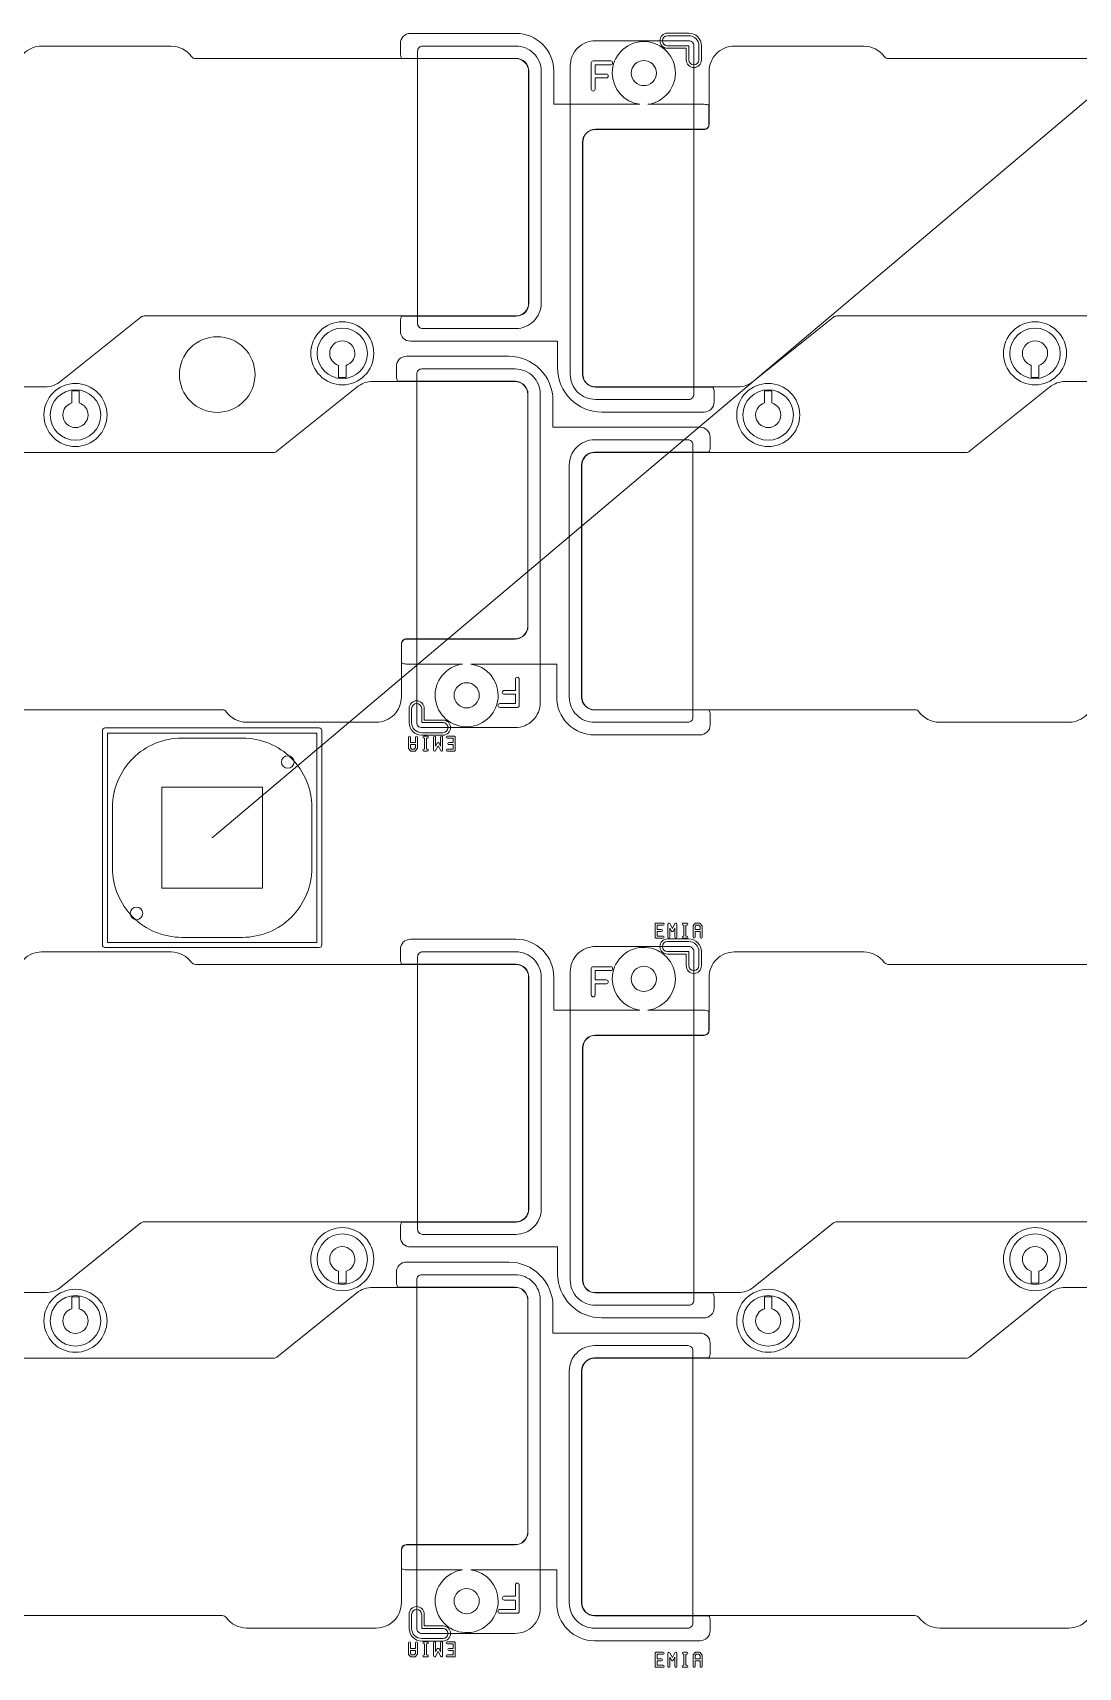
# Model space of a CAD drawing. Extents: x 2541 to 3941, y 2348 to 3338.
# Drawn here: x 2830.5 to 2872, y 2789.6 to 2854.4 of the extents above; entities that cross this region are included whole.
import ezdxf

# ---------------------------------------------------------------- set-up
doc = ezdxf.new("R2010")
doc.units = 0
doc.layers.get('0').update_dxf_attribs({"lineweight": 0})
doc.layers.add('EMI-T', color=6, linetype='Continuous', lineweight=0)
doc.layers.add('備註', color=1, linetype='Continuous', lineweight=0)

msp = doc.modelspace()

# ---------------------------------------------------------------- linework, layer by layer
for p, q in [((2846.10814, 2825.92094), (2846.03861, 2825.92094)), ((2835.64613, 2820.49044), (2835.64613, 2824.49044)), ((2835.64613, 2824.49044), (2839.64613, 2824.49044)), ((2839.64613, 2824.49044), (2839.64613, 2820.49044)), ((2839.64613, 2820.49044), (2835.64613, 2820.49044)), ((2856.3953, 2818.5117), (2856.32577, 2818.5117)), ((2846.10814, 2790.01094), (2846.03861, 2790.01094)), ((2856.3953, 2789.6017), (2856.32577, 2789.6017))]:
    msp.add_line(p, q)
at = {"linetype": 'Continuous'}
for points in [[(2845.1103, 2842.5746), (2845.1103, 2842.9746, -0.124386), (2845.15831, 2843.1646), (2849.6952, 2843.1646, 0.414365), (2850.20507, 2843.67473), (2850.20507, 2852.8746, 0.414366), (2849.6952, 2853.38473), (2845.15831, 2853.38473, -0.124392), (2845.1103, 2853.57473), (2845.1103, 2853.97473, -0.414218), (2845.5103, 2854.37473), (2849.6952, 2854.37473, -0.414364), (2851.19507, 2852.87409), (2851.19507, 2851.56473), (2854.6003, 2851.56473)], [(2853.51437, 2852.80391, -2.205962), (2854.92845, 2851.56473), (2857.15218, 2851.56473, -0.124388), (2857.34218, 2851.51672), (2857.34218, 2850.76473, -0.414224), (2857.15218, 2850.57473), (2852.8452, 2850.57473, 0.414218), (2852.33508, 2850.0646), (2852.33508, 2840.86472, 0.414217), (2852.8452, 2840.3546), (2857.50418, 2840.3546, -0.124388), (2857.55218, 2840.1646), (2857.55218, 2839.7646, -0.414218), (2857.15218, 2839.3646), (2853.09508, 2839.3646, -0.414215), (2851.34508, 2841.1146), (2851.34508, 2842.1746), (2845.5103, 2842.1746, -0.414218), (2845.1103, 2842.5746)], [(2844.95127, 2840.7746), (2844.95127, 2841.1746, -0.414218), (2845.35127, 2841.5746), (2849.40837, 2841.5746, -0.414215), (2851.15837, 2839.8246), (2851.15837, 2838.7646), (2856.99314, 2838.7646, -0.414218), (2857.39314, 2838.3646), (2857.39314, 2837.9646, -0.124388), (2857.34514, 2837.7746), (2852.80825, 2837.7746, 0.414365), (2852.29838, 2837.26447), (2852.29838, 2828.0646, 0.414366), (2852.80825, 2827.55446), (2857.34514, 2827.55446, -0.124388), (2857.39314, 2827.36446), (2857.39314, 2826.96446, -0.414218), (2856.99314, 2826.56446), (2852.80825, 2826.56446, -0.414364), (2851.30838, 2828.0651), (2851.30838, 2829.37447), (2847.90315, 2829.37447)], [(2848.98907, 2828.13528, -2.205962), (2847.575, 2829.37447), (2845.35127, 2829.37447, -0.124386), (2845.16127, 2829.42247), (2845.16127, 2830.17447, -0.414224), (2845.35127, 2830.36447), (2849.65824, 2830.36447, 0.414218), (2850.16837, 2830.87459), (2850.16837, 2840.07447, 0.414217), (2849.65824, 2840.5846), (2844.99927, 2840.5846, -0.124392), (2844.95127, 2840.7746)], [(2849.05075, 2827.6558, -1), (2849.05075, 2827.8058), (2849.67112, 2827.8058), (2849.67112, 2828.17732), (2849.2246, 2828.17732, -1), (2849.2246, 2828.32732), (2849.67112, 2828.32732), (2849.67112, 2828.77385, -1), (2849.82112, 2828.77385), (2849.82112, 2828.25232)], [(2849.82112, 2828.25232), (2849.82112, 2827.7308, -0.414241), (2849.74612, 2827.6558), (2849.05075, 2827.6558)], [(2845.42907, 2826.04704), (2845.42907, 2826.21922), (2845.42907, 2826.4775, -1), (2845.50907, 2826.4775), (2845.50907, 2826.25922), (2845.70722, 2826.25922), (2845.70722, 2826.4775, -1), (2845.78722, 2826.4775), (2845.78722, 2826.21922)], [(2845.78722, 2826.21922), (2845.78722, 2826.04704, -0.173189), (2845.77818, 2826.02172), (2845.70895, 2825.936, -0.228301), (2845.67768, 2825.92094), (2845.53861, 2825.92094, -0.228253), (2845.50734, 2825.936), (2845.43811, 2826.02172, -0.173127), (2845.42907, 2826.04704)], [(2846.03861, 2825.92094, -1), (2846.03861, 2826.00094), (2846.06814, 2826.00094), (2846.06814, 2826.4375), (2846.03861, 2826.4375, -1), (2846.03861, 2826.5175), (2846.10814, 2826.5175), (2846.17768, 2826.5175, -1), (2846.17768, 2826.4375), (2846.14814, 2826.4375), (2846.14814, 2826.00094), (2846.17768, 2826.00094, -1), (2846.17768, 2825.92094), (2846.10814, 2825.92094)], [(2846.42907, 2825.96129), (2846.42907, 2826.4775, -1), (2846.50907, 2826.4775), (2846.50907, 2826.1196)], [(2846.60814, 2826.13485), (2846.50429, 2825.94198, -0.782665), (2846.42907, 2825.96129)], [(2846.50907, 2826.1196), (2846.57292, 2826.23819, -0.597324), (2846.64336, 2826.23819), (2846.70722, 2826.1196)], [(2846.70722, 2826.1196), (2846.70722, 2826.4775, -1), (2846.78722, 2826.4775), (2846.78722, 2825.96129, -0.782664), (2846.712, 2825.94198), (2846.60814, 2826.13485)], [(2846.96907, 2825.92094, -1), (2846.96907, 2826.00094), (2847.20722, 2826.00094), (2847.20722, 2826.17922), (2847.03861, 2826.17922, -1), (2847.03861, 2826.25922), (2847.20722, 2826.25922), (2847.20722, 2826.4375), (2846.96907, 2826.4375, -1), (2846.96907, 2826.5175), (2847.24722, 2826.5175, -0.414265), (2847.28722, 2826.4775), (2847.28722, 2826.21922)], [(2847.28722, 2826.21922), (2847.28722, 2825.96094, -0.414265), (2847.24722, 2825.92094), (2846.96907, 2825.92094)], [(2855.71623, 2818.5517), (2855.71623, 2819.06791, -0.782664), (2855.79145, 2819.08722), (2855.8953, 2818.89435)], [(2855.79623, 2818.90959), (2855.79623, 2818.5517, -1), (2855.71623, 2818.5517)], [(2855.99438, 2818.90959), (2855.93052, 2818.79101, -0.597324), (2855.86008, 2818.79101), (2855.79623, 2818.90959)], [(2855.8953, 2818.89435), (2855.99916, 2819.08722, -0.782665), (2856.07438, 2819.06791), (2856.07438, 2818.5517, -1), (2855.99438, 2818.5517), (2855.99438, 2818.90959)], [(2856.32577, 2818.5117, -1), (2856.32577, 2818.5917), (2856.3553, 2818.5917), (2856.3553, 2819.02825), (2856.32577, 2819.02825, -1), (2856.32577, 2819.10825), (2856.3953, 2819.10825), (2856.46484, 2819.10825, -1), (2856.46484, 2819.02825), (2856.4353, 2819.02825), (2856.4353, 2818.5917), (2856.46484, 2818.5917, -1), (2856.46484, 2818.5117), (2856.3953, 2818.5117)], [(2856.71623, 2818.5517), (2856.71623, 2818.80997), (2856.71623, 2818.98216, -0.173189), (2856.72527, 2819.00748), (2856.7945, 2819.0932, -0.228301), (2856.82577, 2819.10825), (2856.96484, 2819.10825, -0.228253), (2856.99611, 2819.0932), (2857.06534, 2819.00748, -0.173127), (2857.07438, 2818.98216), (2857.07438, 2818.80997)], [(2845.1103, 2806.6646), (2845.1103, 2807.0646, -0.124386), (2845.15831, 2807.2546), (2849.6952, 2807.2546, 0.414365), (2850.20507, 2807.76473), (2850.20507, 2816.9646, 0.414366), (2849.6952, 2817.47473), (2845.15831, 2817.47473, -0.124392), (2845.1103, 2817.66473), (2845.1103, 2818.06473, -0.414218), (2845.5103, 2818.46473), (2849.6952, 2818.46473, -0.414364), (2851.19507, 2816.96409), (2851.19507, 2815.65473), (2854.6003, 2815.65473)], [(2857.07438, 2818.80997), (2857.07438, 2818.5517, -1), (2856.99438, 2818.5517), (2856.99438, 2818.76997), (2856.79623, 2818.76997), (2856.79623, 2818.5517, -1), (2856.71623, 2818.5517)], [(2853.51437, 2816.89391, -2.205962), (2854.92845, 2815.65473), (2857.15218, 2815.65473, -0.124388), (2857.34218, 2815.60672), (2857.34218, 2814.85473, -0.414224), (2857.15218, 2814.66473), (2852.8452, 2814.66473, 0.414218), (2852.33508, 2814.1546), (2852.33508, 2804.95472, 0.414217), (2852.8452, 2804.4446), (2857.50418, 2804.4446, -0.124388), (2857.55218, 2804.2546), (2857.55218, 2803.8546, -0.414218), (2857.15218, 2803.4546), (2853.09508, 2803.4546, -0.414215), (2851.34508, 2805.2046), (2851.34508, 2806.2646), (2845.5103, 2806.2646, -0.414218), (2845.1103, 2806.6646)], [(2844.95127, 2804.8646), (2844.95127, 2805.2646, -0.414218), (2845.35127, 2805.6646), (2849.40837, 2805.6646, -0.414215), (2851.15837, 2803.9146), (2851.15837, 2802.8546), (2856.99314, 2802.8546, -0.414218), (2857.39314, 2802.4546), (2857.39314, 2802.0546, -0.124388), (2857.34514, 2801.8646), (2852.80825, 2801.8646, 0.414365), (2852.29838, 2801.35447), (2852.29838, 2792.1546, 0.414366), (2852.80825, 2791.64446), (2857.34514, 2791.64446, -0.124388), (2857.39314, 2791.45446), (2857.39314, 2791.05446, -0.414218), (2856.99314, 2790.65446), (2852.80825, 2790.65446, -0.414364), (2851.30838, 2792.1551), (2851.30838, 2793.46447), (2847.90315, 2793.46447)], [(2848.98907, 2792.22528, -2.205962), (2847.575, 2793.46447), (2845.35127, 2793.46447, -0.124386), (2845.16127, 2793.51247), (2845.16127, 2794.26447, -0.414224), (2845.35127, 2794.45447), (2849.65824, 2794.45447, 0.414218), (2850.16837, 2794.96459), (2850.16837, 2804.16447, 0.414217), (2849.65824, 2804.6746), (2844.99927, 2804.6746, -0.124392), (2844.95127, 2804.8646)], [(2849.05075, 2791.7458, -1), (2849.05075, 2791.8958), (2849.67112, 2791.8958), (2849.67112, 2792.26732), (2849.2246, 2792.26732, -1), (2849.2246, 2792.41732), (2849.67112, 2792.41732), (2849.67112, 2792.86385, -1), (2849.82112, 2792.86385), (2849.82112, 2792.34232)], [(2849.82112, 2792.34232), (2849.82112, 2791.8208, -0.414241), (2849.74612, 2791.7458), (2849.05075, 2791.7458)], [(2845.42907, 2790.13704), (2845.42907, 2790.30922), (2845.42907, 2790.5675, -1), (2845.50907, 2790.5675), (2845.50907, 2790.34922), (2845.70722, 2790.34922), (2845.70722, 2790.5675, -1), (2845.78722, 2790.5675), (2845.78722, 2790.30922)], [(2846.03861, 2790.01094, -1), (2846.03861, 2790.09094), (2846.06814, 2790.09094), (2846.06814, 2790.5275), (2846.03861, 2790.5275, -1), (2846.03861, 2790.6075), (2846.10814, 2790.6075), (2846.17768, 2790.6075, -1), (2846.17768, 2790.5275), (2846.14814, 2790.5275), (2846.14814, 2790.09094), (2846.17768, 2790.09094, -1), (2846.17768, 2790.01094), (2846.10814, 2790.01094)], [(2846.42907, 2790.05129), (2846.42907, 2790.5675, -1), (2846.50907, 2790.5675), (2846.50907, 2790.2096)], [(2846.70722, 2790.2096), (2846.70722, 2790.5675, -1), (2846.78722, 2790.5675), (2846.78722, 2790.05129, -0.782664), (2846.712, 2790.03198), (2846.60814, 2790.22485)], [(2846.96907, 2790.01094, -1), (2846.96907, 2790.09094), (2847.20722, 2790.09094), (2847.20722, 2790.26922), (2847.03861, 2790.26922, -1), (2847.03861, 2790.34922), (2847.20722, 2790.34922), (2847.20722, 2790.5275), (2846.96907, 2790.5275, -1), (2846.96907, 2790.6075), (2847.24722, 2790.6075, -0.414265), (2847.28722, 2790.5675), (2847.28722, 2790.30922)], [(2845.78722, 2790.30922), (2845.78722, 2790.13704, -0.173189), (2845.77818, 2790.11172), (2845.70895, 2790.026, -0.228301), (2845.67768, 2790.01094), (2845.53861, 2790.01094, -0.228253), (2845.50734, 2790.026), (2845.43811, 2790.11172, -0.173127), (2845.42907, 2790.13704)], [(2846.60814, 2790.22485), (2846.50429, 2790.03198, -0.782665), (2846.42907, 2790.05129)], [(2846.50907, 2790.2096), (2846.57292, 2790.32819, -0.597324), (2846.64336, 2790.32819), (2846.70722, 2790.2096)], [(2847.28722, 2790.30922), (2847.28722, 2790.05094, -0.414265), (2847.24722, 2790.01094), (2846.96907, 2790.01094)], [(2855.71623, 2789.6417), (2855.71623, 2790.15791, -0.782664), (2855.79145, 2790.17722), (2855.8953, 2789.98435)], [(2855.79623, 2789.99959), (2855.79623, 2789.6417, -1), (2855.71623, 2789.6417)], [(2855.99438, 2789.99959), (2855.93052, 2789.88101, -0.597324), (2855.86008, 2789.88101), (2855.79623, 2789.99959)], [(2855.8953, 2789.98435), (2855.99916, 2790.17722, -0.782665), (2856.07438, 2790.15791), (2856.07438, 2789.6417, -1), (2855.99438, 2789.6417), (2855.99438, 2789.99959)], [(2856.32577, 2789.6017, -1), (2856.32577, 2789.6817), (2856.3553, 2789.6817), (2856.3553, 2790.11825), (2856.32577, 2790.11825, -1), (2856.32577, 2790.19825), (2856.3953, 2790.19825), (2856.46484, 2790.19825, -1), (2856.46484, 2790.11825), (2856.4353, 2790.11825), (2856.4353, 2789.6817), (2856.46484, 2789.6817, -1), (2856.46484, 2789.6017), (2856.3953, 2789.6017)], [(2856.71623, 2789.6417), (2856.71623, 2789.89997), (2856.71623, 2790.07216, -0.173189), (2856.72527, 2790.09748), (2856.7945, 2790.1832, -0.228301), (2856.82577, 2790.19825), (2856.96484, 2790.19825, -0.228253), (2856.99611, 2790.1832), (2857.06534, 2790.09748, -0.173127), (2857.07438, 2790.07216), (2857.07438, 2789.89997)], [(2857.07438, 2789.89997), (2857.07438, 2789.6417, -1), (2856.99438, 2789.6417), (2856.99438, 2789.85997), (2856.79623, 2789.85997), (2856.79623, 2789.6417, -1), (2856.71623, 2789.6417)]]:
    msp.add_lwpolyline(points, format="xyb", dxfattribs=at)
for points in [[(2855.70244, 2853.78531, -1), (2855.70244, 2854.38531), (2856.54715, 2854.38531, -0.414217), (2857.04715, 2853.88531), (2857.04715, 2853.32231, -1), (2856.44715, 2853.32231), (2856.44715, 2853.78531)], [(2855.70244, 2853.88531), (2856.54715, 2853.88531), (2856.54715, 2853.33124, 1), (2856.94715, 2853.33124), (2856.94715, 2853.88531, 0.414218), (2856.54715, 2854.28531), (2855.70244, 2854.28531, 1)], [(2824.87508, 2840.86472), (2824.87508, 2850.0646, -0.414219), (2825.3752, 2850.56473), (2829.68218, 2850.56473, 0.414223), (2829.88218, 2850.76473), (2829.88218, 2852.86952, -0.414215), (2830.88218, 2853.86952), (2836.01907, 2853.86952, -0.24029), (2836.82871, 2853.45692, 0.240069), (2836.99015, 2853.37473), (2849.6952, 2853.37473, -0.414366), (2850.19507, 2852.8746), (2850.19507, 2843.67472, -0.414365), (2849.6952, 2843.1746), (2834.94567, 2843.1746, 0.170771), (2834.82046, 2843.13056), (2831.64951, 2840.58481, -0.170765), (2831.02341, 2840.3646), (2825.3752, 2840.3646, -0.414218)], [(2852.34508, 2840.86472), (2852.34508, 2850.0646, -0.414219), (2852.8452, 2850.56473), (2857.15218, 2850.56473, 0.414223), (2857.35218, 2850.76473), (2857.35218, 2852.86952, -0.414215), (2858.35218, 2853.86952), (2863.48907, 2853.86952, -0.24029), (2864.29871, 2853.45692, 0.240069), (2864.46015, 2853.37473), (2877.1652, 2853.37473, -0.414366), (2877.66507, 2852.8746), (2877.66507, 2843.67472, -0.414365), (2877.1652, 2843.1746), (2862.41567, 2843.1746, 0.170771), (2862.29046, 2843.13056), (2859.11951, 2840.58481, -0.170765), (2858.49341, 2840.3646), (2852.8452, 2840.3646, -0.414218)], [(2852.68233, 2852.16535), (2852.68233, 2852.68687), (2852.68233, 2853.2084, -0.414241), (2852.75733, 2853.2834), (2853.45269, 2853.2834, -1), (2853.45269, 2853.1334), (2852.83233, 2853.1334), (2852.83233, 2852.76187), (2853.27885, 2852.76187, -1), (2853.27885, 2852.61187), (2852.83233, 2852.61187), (2852.83233, 2852.16535, -1)], [(2854.26437, 2852.80391, 0.414217), (2854.76437, 2852.30391, 0.414217), (2855.26437, 2852.80391, 0.414217), (2854.76437, 2853.30391, 0.414217)], [(2841.55699, 2841.69071, -0.414215), (2842.80699, 2842.94071, -0.414215), (2844.05699, 2841.69071, -0.414215), (2842.80699, 2840.44071, -0.414215)], [(2869.02699, 2841.69071, -0.414215), (2870.27699, 2842.94071, -0.414215), (2871.52699, 2841.69071, -0.414215), (2870.27699, 2840.44071, -0.414215)], [(2836.3475, 2840.85063, -0.414215), (2837.8475, 2842.35063, -0.414215), (2839.3475, 2840.85063, -0.414215), (2837.8475, 2839.35063, -0.414215)], [(2842.30699, 2841.69071, 0.327542), (2842.65699, 2841.21374), (2842.65699, 2840.73957), (2842.95699, 2840.73957), (2842.95699, 2841.21374, 0.327544), (2843.30699, 2841.69071, 0.414217), (2842.80699, 2842.19071, 0.414217)], [(2869.77699, 2841.69071, 0.327542), (2870.12699, 2841.21374), (2870.12699, 2840.73957), (2870.42699, 2840.73957), (2870.42699, 2841.21374, 0.327544), (2870.77699, 2841.69071, 0.414217), (2870.27699, 2842.19071, 0.414217)], [(2824.83838, 2828.06459), (2824.83838, 2837.26447, -0.414365), (2825.33825, 2837.7646), (2840.08778, 2837.7646, 0.170771), (2840.21299, 2837.80863), (2843.38394, 2840.35438, -0.170765), (2844.01004, 2840.5746), (2849.65824, 2840.5746, -0.414218), (2850.15837, 2840.07447), (2850.15837, 2830.87459, -0.414219), (2849.65824, 2830.37447), (2845.35127, 2830.37447, 0.414223), (2845.15127, 2830.17447), (2845.15127, 2828.06967, -0.414215), (2844.15127, 2827.06967), (2839.01437, 2827.06967, -0.24029), (2838.20474, 2827.48227, 0.240069), (2838.0433, 2827.56446), (2825.33825, 2827.56446, -0.414366)], [(2830.97646, 2839.24848, -0.414215), (2832.22646, 2840.49848, -0.414215), (2833.47646, 2839.24848, -0.414215), (2832.22646, 2837.99848, -0.414215)], [(2852.30838, 2828.06459), (2852.30838, 2837.26447, -0.414365), (2852.80825, 2837.7646), (2867.55778, 2837.7646, 0.170771), (2867.68299, 2837.80863), (2870.85394, 2840.35438, -0.170765), (2871.48004, 2840.5746), (2877.12824, 2840.5746, -0.414218), (2877.62837, 2840.07447), (2877.62837, 2830.87459, -0.414219), (2877.12824, 2830.37447), (2872.82127, 2830.37447, 0.414223), (2872.62127, 2830.17447), (2872.62127, 2828.06967, -0.414215), (2871.62127, 2827.06967), (2866.48437, 2827.06967, -0.24029), (2865.67474, 2827.48227, 0.240069), (2865.5133, 2827.56446), (2852.80825, 2827.56446, -0.414366)], [(2858.44646, 2839.24848, -0.414215), (2859.69646, 2840.49848, -0.414215), (2860.94646, 2839.24848, -0.414215), (2859.69646, 2837.99848, -0.414215)], [(2831.72646, 2839.24848, 0.414217), (2832.22646, 2838.74848, 0.414217), (2832.72646, 2839.24848, 0.327542), (2832.37646, 2839.72545), (2832.37646, 2840.19962), (2832.07646, 2840.19962), (2832.07646, 2839.72545, 0.327544)], [(2859.19646, 2839.24848, 0.414217), (2859.69646, 2838.74848, 0.414217), (2860.19646, 2839.24848, 0.327542), (2859.84646, 2839.72545), (2859.84646, 2840.19962), (2859.54646, 2840.19962), (2859.54646, 2839.72545, 0.327544)], [(2847.23907, 2828.13528, 0.414217), (2847.73907, 2827.63528, 0.414217), (2848.23907, 2828.13528, 0.414217), (2847.73907, 2828.63528, 0.414217)], [(2845.45629, 2827.05388), (2845.45629, 2827.61689, -1), (2846.05629, 2827.61689), (2846.05629, 2827.15388), (2846.80101, 2827.15388, -1), (2846.80101, 2826.55388), (2845.95629, 2826.55388, -0.414217)], [(2845.55629, 2827.05388, 0.414218), (2845.95629, 2826.65388), (2846.80101, 2826.65388, 1), (2846.80101, 2827.05388), (2845.95629, 2827.05388), (2845.95629, 2827.60796, 1), (2845.55629, 2827.60796)], [(2833.29613, 2818.24044), (2833.29613, 2826.74044, -0.414228), (2833.39613, 2826.84044), (2841.89613, 2826.84044, -0.414228), (2841.99613, 2826.74044), (2841.99613, 2818.24044, -0.414228), (2841.89613, 2818.14044), (2833.39613, 2818.14044, -0.414228)], [(2855.21623, 2818.5517), (2855.21623, 2818.80997), (2855.21623, 2819.06825, -0.414265), (2855.25623, 2819.10825), (2855.53438, 2819.10825, -1), (2855.53438, 2819.02825), (2855.29623, 2819.02825), (2855.29623, 2818.84997), (2855.46484, 2818.84997, -1), (2855.46484, 2818.76997), (2855.29623, 2818.76997), (2855.29623, 2818.5917), (2855.53438, 2818.5917, -1), (2855.53438, 2818.5117), (2855.25623, 2818.5117, -0.414265)], [(2855.70244, 2817.87531, -1), (2855.70244, 2818.47531), (2856.54715, 2818.47531, -0.414217), (2857.04715, 2817.97531), (2857.04715, 2817.41231, -1), (2856.44715, 2817.41231), (2856.44715, 2817.87531)], [(2855.70244, 2817.97531), (2856.54715, 2817.97531), (2856.54715, 2817.42124, 1), (2856.94715, 2817.42124), (2856.94715, 2817.97531, 0.414218), (2856.54715, 2818.37531), (2855.70244, 2818.37531, 1)], [(2824.87508, 2804.95472), (2824.87508, 2814.1546, -0.414219), (2825.3752, 2814.65473), (2829.68218, 2814.65473, 0.414223), (2829.88218, 2814.85473), (2829.88218, 2816.95952, -0.414215), (2830.88218, 2817.95952), (2836.01907, 2817.95952, -0.24029), (2836.82871, 2817.54692, 0.240069), (2836.99015, 2817.46473), (2849.6952, 2817.46473, -0.414366), (2850.19507, 2816.9646), (2850.19507, 2807.76472, -0.414365), (2849.6952, 2807.2646), (2834.94567, 2807.2646, 0.170771), (2834.82046, 2807.22056), (2831.64951, 2804.67481, -0.170765), (2831.02341, 2804.4546), (2825.3752, 2804.4546, -0.414218)], [(2852.34508, 2804.95472), (2852.34508, 2814.1546, -0.414219), (2852.8452, 2814.65473), (2857.15218, 2814.65473, 0.414223), (2857.35218, 2814.85473), (2857.35218, 2816.95952, -0.414215), (2858.35218, 2817.95952), (2863.48907, 2817.95952, -0.24029), (2864.29871, 2817.54692, 0.240069), (2864.46015, 2817.46473), (2877.1652, 2817.46473, -0.414366), (2877.66507, 2816.9646), (2877.66507, 2807.76472, -0.414365), (2877.1652, 2807.2646), (2862.41567, 2807.2646, 0.170771), (2862.29046, 2807.22056), (2859.11951, 2804.67481, -0.170765), (2858.49341, 2804.4546), (2852.8452, 2804.4546, -0.414218)], [(2852.68233, 2816.25535), (2852.68233, 2816.77687), (2852.68233, 2817.2984, -0.414241), (2852.75733, 2817.3734), (2853.45269, 2817.3734, -1), (2853.45269, 2817.2234), (2852.83233, 2817.2234), (2852.83233, 2816.85187), (2853.27885, 2816.85187, -1), (2853.27885, 2816.70187), (2852.83233, 2816.70187), (2852.83233, 2816.25535, -1)], [(2854.26437, 2816.89391, 0.414217), (2854.76437, 2816.39391, 0.414217), (2855.26437, 2816.89391, 0.414217), (2854.76437, 2817.39391, 0.414217)], [(2841.55699, 2805.78071, -0.414215), (2842.80699, 2807.03071, -0.414215), (2844.05699, 2805.78071, -0.414215), (2842.80699, 2804.53071, -0.414215)], [(2869.02699, 2805.78071, -0.414215), (2870.27699, 2807.03071, -0.414215), (2871.52699, 2805.78071, -0.414215), (2870.27699, 2804.53071, -0.414215)], [(2842.30699, 2805.78071, 0.327542), (2842.65699, 2805.30374), (2842.65699, 2804.82957), (2842.95699, 2804.82957), (2842.95699, 2805.30374, 0.327544), (2843.30699, 2805.78071, 0.414217), (2842.80699, 2806.28071, 0.414217)], [(2869.77699, 2805.78071, 0.327542), (2870.12699, 2805.30374), (2870.12699, 2804.82957), (2870.42699, 2804.82957), (2870.42699, 2805.30374, 0.327544), (2870.77699, 2805.78071, 0.414217), (2870.27699, 2806.28071, 0.414217)], [(2824.83838, 2792.15459), (2824.83838, 2801.35447, -0.414365), (2825.33825, 2801.8546), (2840.08778, 2801.8546, 0.170771), (2840.21299, 2801.89863), (2843.38394, 2804.44438, -0.170765), (2844.01004, 2804.6646), (2849.65824, 2804.6646, -0.414218), (2850.15837, 2804.16447), (2850.15837, 2794.96459, -0.414219), (2849.65824, 2794.46447), (2845.35127, 2794.46447, 0.414223), (2845.15127, 2794.26447), (2845.15127, 2792.15967, -0.414215), (2844.15127, 2791.15967), (2839.01437, 2791.15967, -0.24029), (2838.20474, 2791.57227, 0.240069), (2838.0433, 2791.65446), (2825.33825, 2791.65446, -0.414366)], [(2852.30838, 2792.15459), (2852.30838, 2801.35447, -0.414365), (2852.80825, 2801.8546), (2867.55778, 2801.8546, 0.170771), (2867.68299, 2801.89863), (2870.85394, 2804.44438, -0.170765), (2871.48004, 2804.6646), (2877.12824, 2804.6646, -0.414218), (2877.62837, 2804.16447), (2877.62837, 2794.96459, -0.414219), (2877.12824, 2794.46447), (2872.82127, 2794.46447, 0.414223), (2872.62127, 2794.26447), (2872.62127, 2792.15967, -0.414215), (2871.62127, 2791.15967), (2866.48437, 2791.15967, -0.24029), (2865.67474, 2791.57227, 0.240069), (2865.5133, 2791.65446), (2852.80825, 2791.65446, -0.414366)], [(2830.97646, 2803.33848, -0.414215), (2832.22646, 2804.58848, -0.414215), (2833.47646, 2803.33848, -0.414215), (2832.22646, 2802.08848, -0.414215)], [(2831.72646, 2803.33848, 0.414217), (2832.22646, 2802.83848, 0.414217), (2832.72646, 2803.33848, 0.327542), (2832.37646, 2803.81545), (2832.37646, 2804.28962), (2832.07646, 2804.28962), (2832.07646, 2803.81545, 0.327544)], [(2858.44646, 2803.33848, -0.414215), (2859.69646, 2804.58848, -0.414215), (2860.94646, 2803.33848, -0.414215), (2859.69646, 2802.08848, -0.414215)], [(2859.19646, 2803.33848, 0.414217), (2859.69646, 2802.83848, 0.414217), (2860.19646, 2803.33848, 0.327542), (2859.84646, 2803.81545), (2859.84646, 2804.28962), (2859.54646, 2804.28962), (2859.54646, 2803.81545, 0.327544)], [(2847.23907, 2792.22528, 0.414217), (2847.73907, 2791.72528, 0.414217), (2848.23907, 2792.22528, 0.414217), (2847.73907, 2792.72528, 0.414217)], [(2845.45629, 2791.14388), (2845.45629, 2791.70689, -1), (2846.05629, 2791.70689), (2846.05629, 2791.24388), (2846.80101, 2791.24388, -1), (2846.80101, 2790.64388), (2845.95629, 2790.64388, -0.414217)], [(2845.55629, 2791.14388, 0.414218), (2845.95629, 2790.74388), (2846.80101, 2790.74388, 1), (2846.80101, 2791.14388), (2845.95629, 2791.14388), (2845.95629, 2791.69796, 1), (2845.55629, 2791.69796)], [(2855.21623, 2789.6417), (2855.21623, 2789.89997), (2855.21623, 2790.15825, -0.414265), (2855.25623, 2790.19825), (2855.53438, 2790.19825, -1), (2855.53438, 2790.11825), (2855.29623, 2790.11825), (2855.29623, 2789.93997), (2855.46484, 2789.93997, -1), (2855.46484, 2789.85997), (2855.29623, 2789.85997), (2855.29623, 2789.6817), (2855.53438, 2789.6817, -1), (2855.53438, 2789.6017), (2855.25623, 2789.6017, -0.414265)]]:
    msp.add_lwpolyline(points, format="xyb", close=True, dxfattribs=at)
for points in [[(2833.49613, 2818.34044), (2841.79613, 2818.34044), (2841.79613, 2826.64044), (2833.49613, 2826.64044)], [(2845.50907, 2826.06117), (2845.55772, 2826.00094), (2845.65857, 2826.00094), (2845.70722, 2826.06117), (2845.70722, 2826.17922), (2845.50907, 2826.17922)], [(2856.79623, 2818.84997), (2856.99438, 2818.84997), (2856.99438, 2818.96802), (2856.94573, 2819.02825), (2856.84488, 2819.02825), (2856.79623, 2818.96802)], [(2845.50907, 2790.15117), (2845.55772, 2790.09094), (2845.65857, 2790.09094), (2845.70722, 2790.15117), (2845.70722, 2790.26922), (2845.50907, 2790.26922)], [(2856.79623, 2789.93997), (2856.99438, 2789.93997), (2856.99438, 2790.05802), (2856.94573, 2790.11825), (2856.84488, 2790.11825), (2856.79623, 2790.05802)]]:
    msp.add_lwpolyline(points, close=True, dxfattribs=at)
for centre in [(2840.64613, 2825.49044), (2834.64613, 2819.49044)]:
    msp.add_circle(centre, 0.25)
for centre, start, end in [((2854.76437, 2852.80391), 179.999999, 262.45759), ((2847.73907, 2828.13528), 359.999999, 82.45759), ((2854.76437, 2816.89391), 179.999999, 262.45759), ((2847.73907, 2792.22528), 359.999999, 82.45759)]:
    msp.add_arc(centre, 1.25, start, end)
at = {"layer": 'EMI-T', "linetype": 'Continuous'}
for points in [[(2845.79299, 2842.8746, 0.414223), (2845.99299, 2842.6746), (2849.69519, 2842.6746, 0.414363), (2850.69507, 2843.67498), (2850.69507, 2852.87435, 0.414365), (2849.69519, 2853.87473), (2845.99299, 2853.87473, 0.414223), (2845.79299, 2853.67473)], [(2851.84508, 2840.86472, 0.414215), (2852.8452, 2839.8646), (2856.54715, 2839.8646, 0.414223), (2856.74715, 2840.0646), (2856.74715, 2853.88532, 0.414223), (2856.54715, 2854.08532), (2852.8452, 2854.08532, 0.414215), (2851.84508, 2853.08519)], [(2845.75629, 2827.05388, 0.414223), (2845.95629, 2826.85388), (2849.65824, 2826.85388, 0.414215), (2850.65837, 2827.85401), (2850.65837, 2840.07448, 0.414215), (2849.65824, 2841.0746), (2845.95629, 2841.0746, 0.414223), (2845.75629, 2840.8746)], [(2851.80838, 2828.06485, 0.414365), (2852.80825, 2827.06447), (2856.51045, 2827.06447, 0.414223), (2856.71045, 2827.26447), (2856.71045, 2838.0646, 0.414223), (2856.51045, 2838.2646), (2852.80825, 2838.2646, 0.414363), (2851.80838, 2837.26422)], [(2833.69563, 2821.29044, 0.414214), (2836.44613, 2818.53994), (2838.84613, 2818.53994, 0.414214), (2841.59663, 2821.29044), (2841.59663, 2823.69044, 0.414214), (2838.84613, 2826.44094), (2836.44613, 2826.44094, 0.414214), (2833.69563, 2823.69044)], [(2845.79299, 2806.9646, 0.414223), (2845.99299, 2806.7646), (2849.69519, 2806.7646, 0.414363), (2850.69507, 2807.76498), (2850.69507, 2816.96435, 0.414365), (2849.69519, 2817.96473), (2845.99299, 2817.96473, 0.414223), (2845.79299, 2817.76473)], [(2851.84508, 2804.95472, 0.414215), (2852.8452, 2803.9546), (2856.54715, 2803.9546, 0.414223), (2856.74715, 2804.1546), (2856.74715, 2817.97532, 0.414223), (2856.54715, 2818.17532), (2852.8452, 2818.17532, 0.414215), (2851.84508, 2817.17519)], [(2845.75629, 2791.14388, 0.414223), (2845.95629, 2790.94388), (2849.65824, 2790.94388, 0.414215), (2850.65837, 2791.94401), (2850.65837, 2804.16448, 0.414215), (2849.65824, 2805.1646), (2845.95629, 2805.1646, 0.414223), (2845.75629, 2804.9646)], [(2851.80838, 2792.15485, 0.414365), (2852.80825, 2791.15447), (2856.51045, 2791.15447, 0.414223), (2856.71045, 2791.35447), (2856.71045, 2802.1546, 0.414223), (2856.51045, 2802.3546), (2852.80825, 2802.3546, 0.414363), (2851.80838, 2801.35422)]]:
    msp.add_lwpolyline(points, format="xyb", close=True, dxfattribs=at)
at = {"layer": 'EMI-T'}
for centre in [(2842.80699, 2841.69072), (2870.27699, 2841.69072), (2832.22645, 2839.24848), (2859.69645, 2839.24848), (2842.80699, 2805.78072), (2870.27699, 2805.78072), (2832.22645, 2803.33848), (2859.69645, 2803.33848)]:
    msp.add_circle(centre, 1, dxfattribs=at)
at = {"layer": '備註'}
msp.add_line((2837.64613, 2822.49044), (2986.51793, 2948.05288), dxfattribs=at)

doc.saveas('drawing.dxf')
